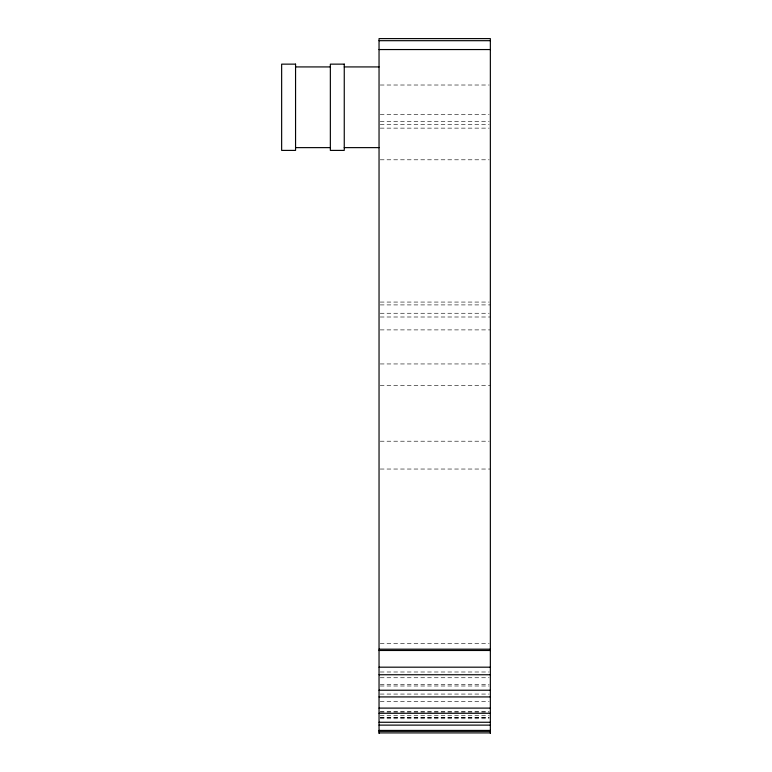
<?xml version="1.0" encoding="UTF-8"?>
<svg xmlns="http://www.w3.org/2000/svg" width="772" height="772" viewBox="0 0 772 772"><rect width="100%" height="100%" fill="white"/><g stroke="black" fill="none" stroke-linecap="round" stroke-linejoin="round"><path stroke-width="0.58" stroke-dasharray="3.86 2.9" d="M380.239 85.016L489.158 85.016M380.239 114.555L489.158 114.555M380.239 121.32L489.158 121.32M380.239 124.36L489.158 124.36M380.239 128.133L489.158 128.133M380.239 159.794L489.158 159.794M380.239 302.064L489.158 302.064M380.239 304.911L490.355 304.911M380.239 313.258L489.158 313.258M380.239 317.002L490.355 317.002M380.239 329.895L490.355 329.895M380.239 363.95L489.158 363.95M380.239 385.556L490.355 385.556M380.239 441.208L489.158 441.208M380.239 469.038L490.355 469.038M380.239 643.626L489.158 643.626M380.239 671.997L489.158 671.997M380.239 677.748L489.158 677.748M380.239 684.407L489.158 684.407M380.239 685.999L489.158 685.999M380.239 694.067L489.158 694.067M380.239 701.294L489.158 701.294M380.239 711.466L489.158 711.466M380.239 712.112L489.158 712.112M380.239 715.654L489.158 715.654M380.239 717.439L489.158 717.439M380.239 717.671L489.158 717.671M380.239 718.751L489.158 718.751"/><path stroke-width="1.16" d="M379.042 40.684L490.355 40.684M379.042 49.553L490.355 49.553M295.56 66.923L330.348 66.923M344.254 66.923L379.042 66.923M295.56 147.626L330.348 147.626M344.254 147.626L379.042 147.626M379.042 649.175L490.355 649.175M379.042 650.478L490.355 650.478M379.042 667.182L490.355 667.182M379.042 674.747L490.355 674.747M379.042 690.226L490.355 690.226M379.042 696.923L490.355 696.923M379.042 708.107L490.355 708.107M379.042 713.28L490.355 713.28M379.042 722.264L490.355 722.264M379.042 725.12L490.355 725.12M379.042 730.428L490.355 730.428M379.042 731.316L490.355 731.316M379.042 732.908L490.355 732.908M490.355 733.4L490.355 38.6L379.042 38.6L379.042 733.4M295.56 64.144L281.645 64.144L281.645 150.405L295.56 150.405L295.56 64.144M344.254 64.144L330.348 64.144L330.348 150.405L344.254 150.405L344.254 64.144"/></g></svg>
